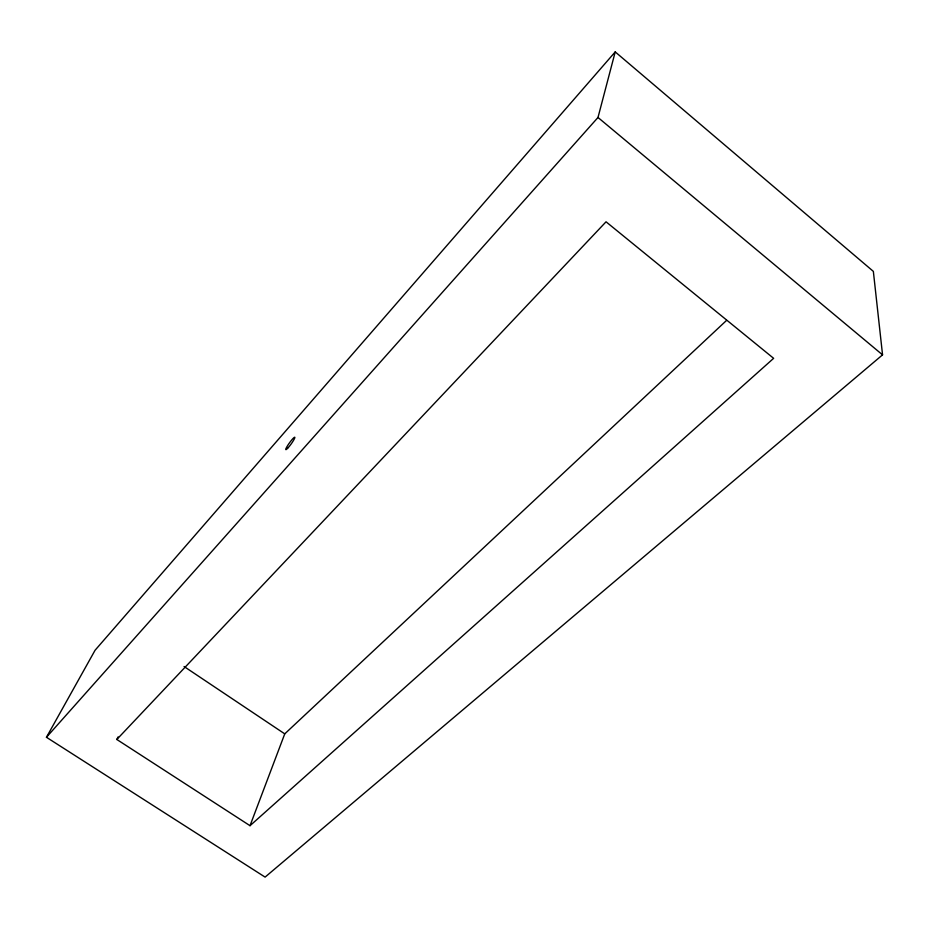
<?xml version="1.0" encoding="UTF-8"?>
<svg xmlns="http://www.w3.org/2000/svg" width="929" height="929" viewBox="0 0 929 929"><rect width="100%" height="100%" fill="white"/><g stroke="black" fill="none" stroke-linecap="round" stroke-linejoin="round"><path stroke-width="1.39" d="M46.45 737.278L597.997 117.472L615.219 51.896L873.353 271.384L882.55 354.855L265.102 877.104L46.45 737.278L95.072 650.254L615.219 51.896M118.111 736.906L116.822 739.472L250.017 825.695L284.75 733.864L726.524 320.447M116.822 739.472L606.045 221.799L773.636 358.327L250.017 825.695M184.07 666.523L284.75 733.864M597.997 117.472L882.55 354.855M288.304 447.581A7.699 1.01 -54.1 0 0 294.853 437.327A7.699 1.01 -54.1 0 0 287.665 445.514A7.699 1.01 -54.1 0 0 288.304 447.581"/></g></svg>
